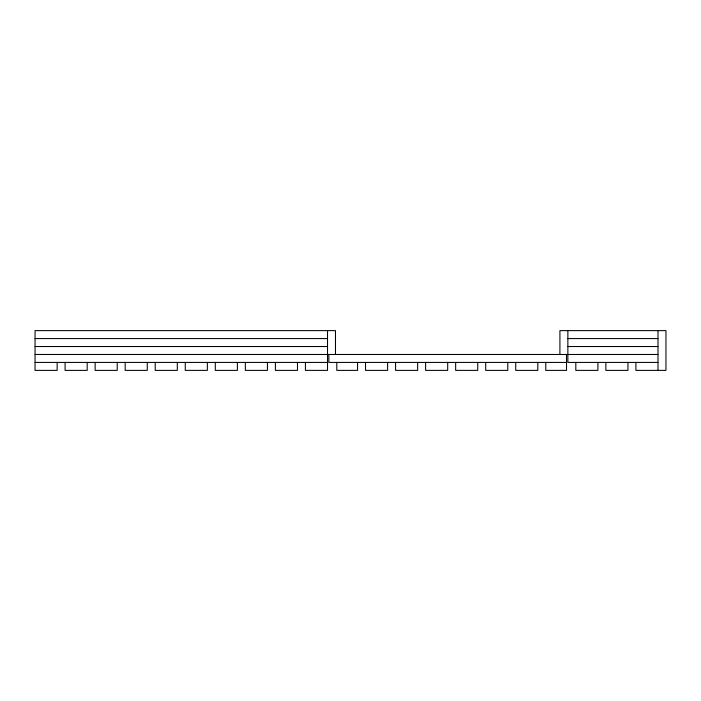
<?xml version="1.0" encoding="UTF-8"?>
<svg xmlns="http://www.w3.org/2000/svg" width="701" height="701" viewBox="0 0 701 701"><rect width="100%" height="100%" fill="white"/><g stroke="black" fill="none" stroke-linecap="round" stroke-linejoin="round"><path stroke-width="1.05" d="M35.05 338.574L327.525 338.574M567.871 338.574L657.994 338.574M35.05 346.522L327.525 346.522M567.871 346.522L657.994 346.522M35.05 354.478L657.994 354.478M35.05 362.426L327.525 362.426M566.539 362.426L328.848 362.426L328.848 354.478M657.994 362.426L567.871 362.426L567.871 330.618M657.994 330.618L657.994 370.382M635.903 362.426L635.903 370.382L665.95 370.382L665.95 330.618L559.915 330.618L559.915 354.478M627.956 362.426L627.956 370.382L605.866 370.382L605.866 362.426M597.909 362.426L597.909 370.382L575.819 370.382L575.819 362.426M566.539 354.478L566.539 370.382L545.781 370.382L545.781 362.426M537.825 362.426L537.825 370.382L515.734 370.382L515.734 362.426M507.787 362.426L507.787 370.382L485.697 370.382L485.697 362.426M477.74 362.426L477.74 370.382L455.65 370.382L455.65 362.426M447.694 362.426L447.694 370.382L425.603 370.382L425.603 362.426M417.656 362.426L417.656 370.382L395.566 370.382L395.566 362.426M387.609 362.426L387.609 370.382L365.519 370.382L365.519 362.426M357.571 362.426L357.571 370.382L336.804 370.382L336.804 362.426M335.481 354.478L335.481 330.618L35.05 330.618L35.05 370.382L57.14 370.382L57.14 362.426M327.525 330.618L327.525 370.382L305.434 370.382L305.434 362.426M297.487 362.426L297.487 370.382L275.397 370.382L275.397 362.426M267.44 362.426L267.44 370.382L245.35 370.382L245.35 362.426M237.394 362.426L237.394 370.382L215.303 370.382L215.303 362.426M207.356 362.426L207.356 370.382L185.266 370.382L185.266 362.426M177.309 362.426L177.309 370.382L155.219 370.382L155.219 362.426M147.271 362.426L147.271 370.382L125.181 370.382L125.181 362.426M117.225 362.426L117.225 370.382L95.134 370.382L95.134 362.426M87.187 362.426L87.187 370.382L65.097 370.382L65.097 362.426"/></g></svg>
